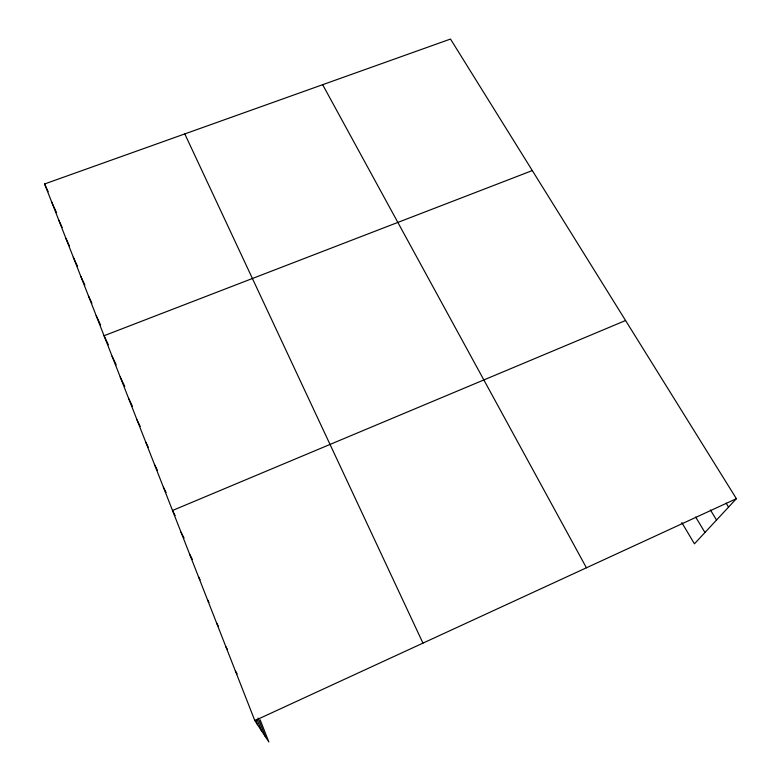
<?xml version="1.0" encoding="UTF-8"?>
<svg xmlns="http://www.w3.org/2000/svg" width="781" height="781" viewBox="0 0 781 781"><rect width="100%" height="100%" fill="white"/><g stroke="black" fill="none" stroke-linecap="round" stroke-linejoin="round"><path stroke-width="1.17" d="M260.112 719.75L268.849 741.95L254.831 720.609L44.605 183.965L450.5 39.05L736.395 498.678L694.436 543.81L681.842 522.616M254.831 720.609L736.395 498.678M625.571 320.513L172.513 510.491L175.139 515.616M532.3 170.57L104.049 335.723L108.364 344.821M726.125 503.149L728.566 507.103M710.388 509.944L716.538 520.039M695.646 517.002L704.96 532.496M235.354 670.899L237.18 673.944M225.885 646.717L227.496 649.509M216.591 622.984L218.289 626.011M207.453 599.681L208.986 602.473M322.651 84.69L586.424 567.797M198.491 576.788L200.092 579.766M189.676 554.295L192.468 559.577M181.026 532.203L184.062 538.06M163.395 487.207L166.119 492.596M154.443 464.363L157.45 470.377M145.656 441.929L148.244 447.162M137.036 419.914L140.219 426.436M128.562 398.29L132.497 406.403M120.245 377.067L124.784 386.497M112.073 356.204L116.203 364.854M96.17 315.592L100.573 324.945M184.794 133.912L422.96 643.124M88.419 295.814L91.914 303.262M80.804 276.367L84.865 285.094M73.316 257.261L77.583 266.458M65.955 238.469L69.333 245.771M58.721 219.998L62.148 227.447M51.605 201.83L56.564 212.666M44.605 183.965L48.129 191.677M258.062 718.081L265.364 736.639M257.066 719.467L261.508 730.762M255.719 720.16L257.466 724.631"/></g></svg>
